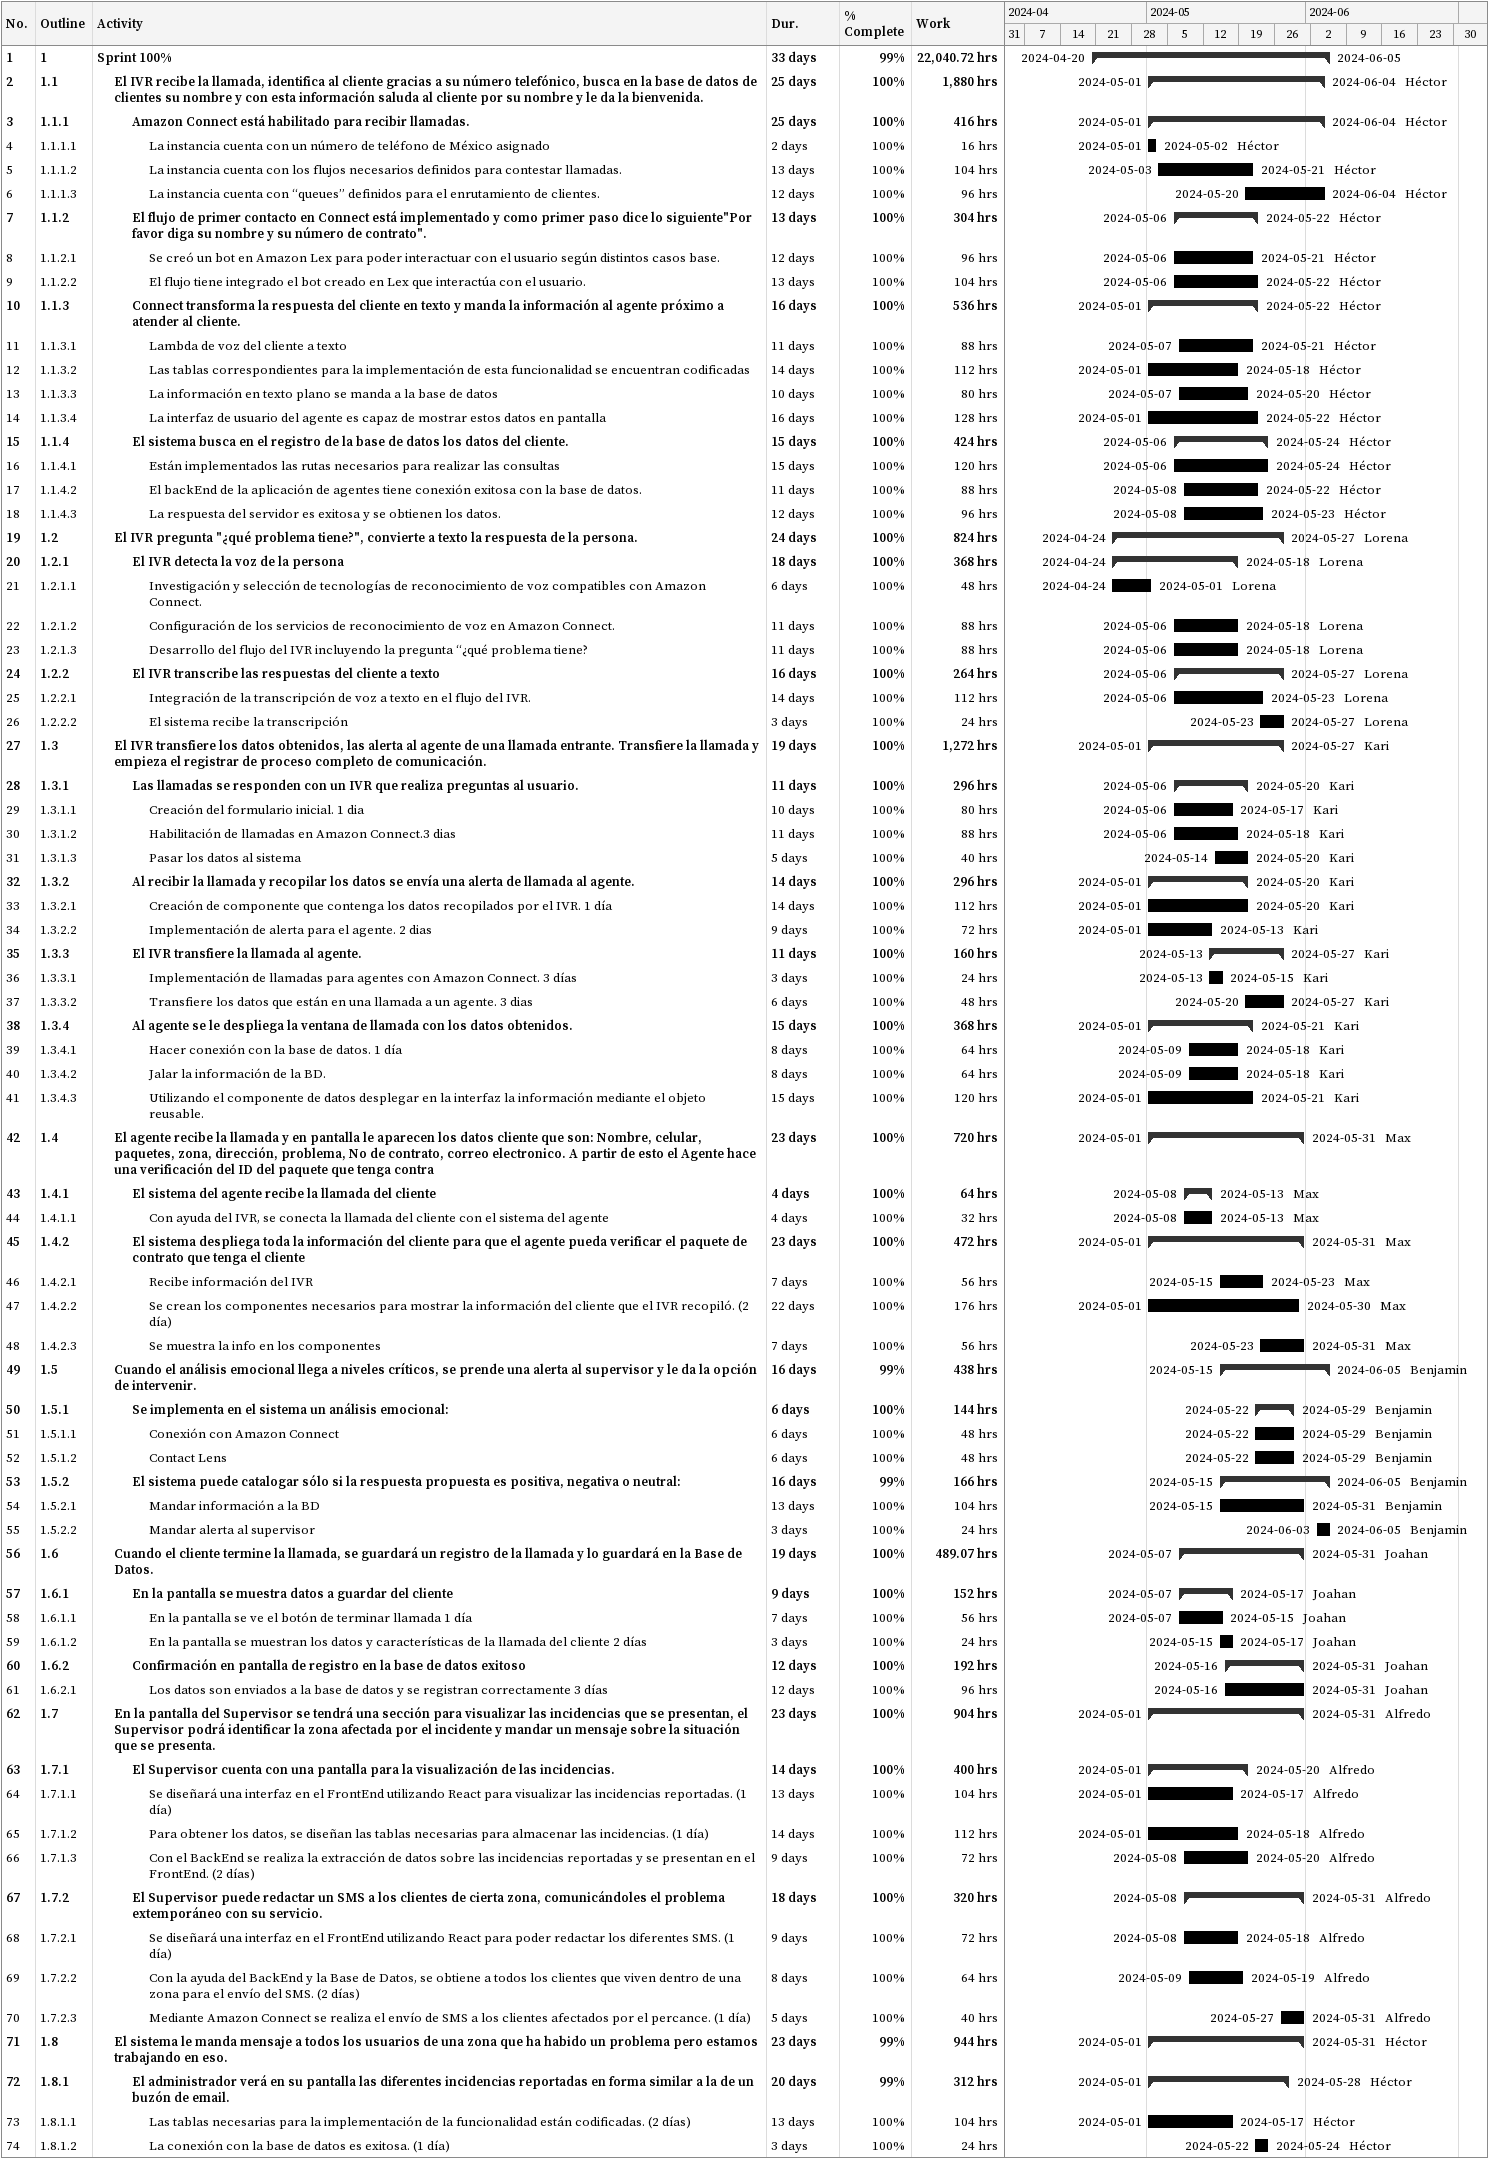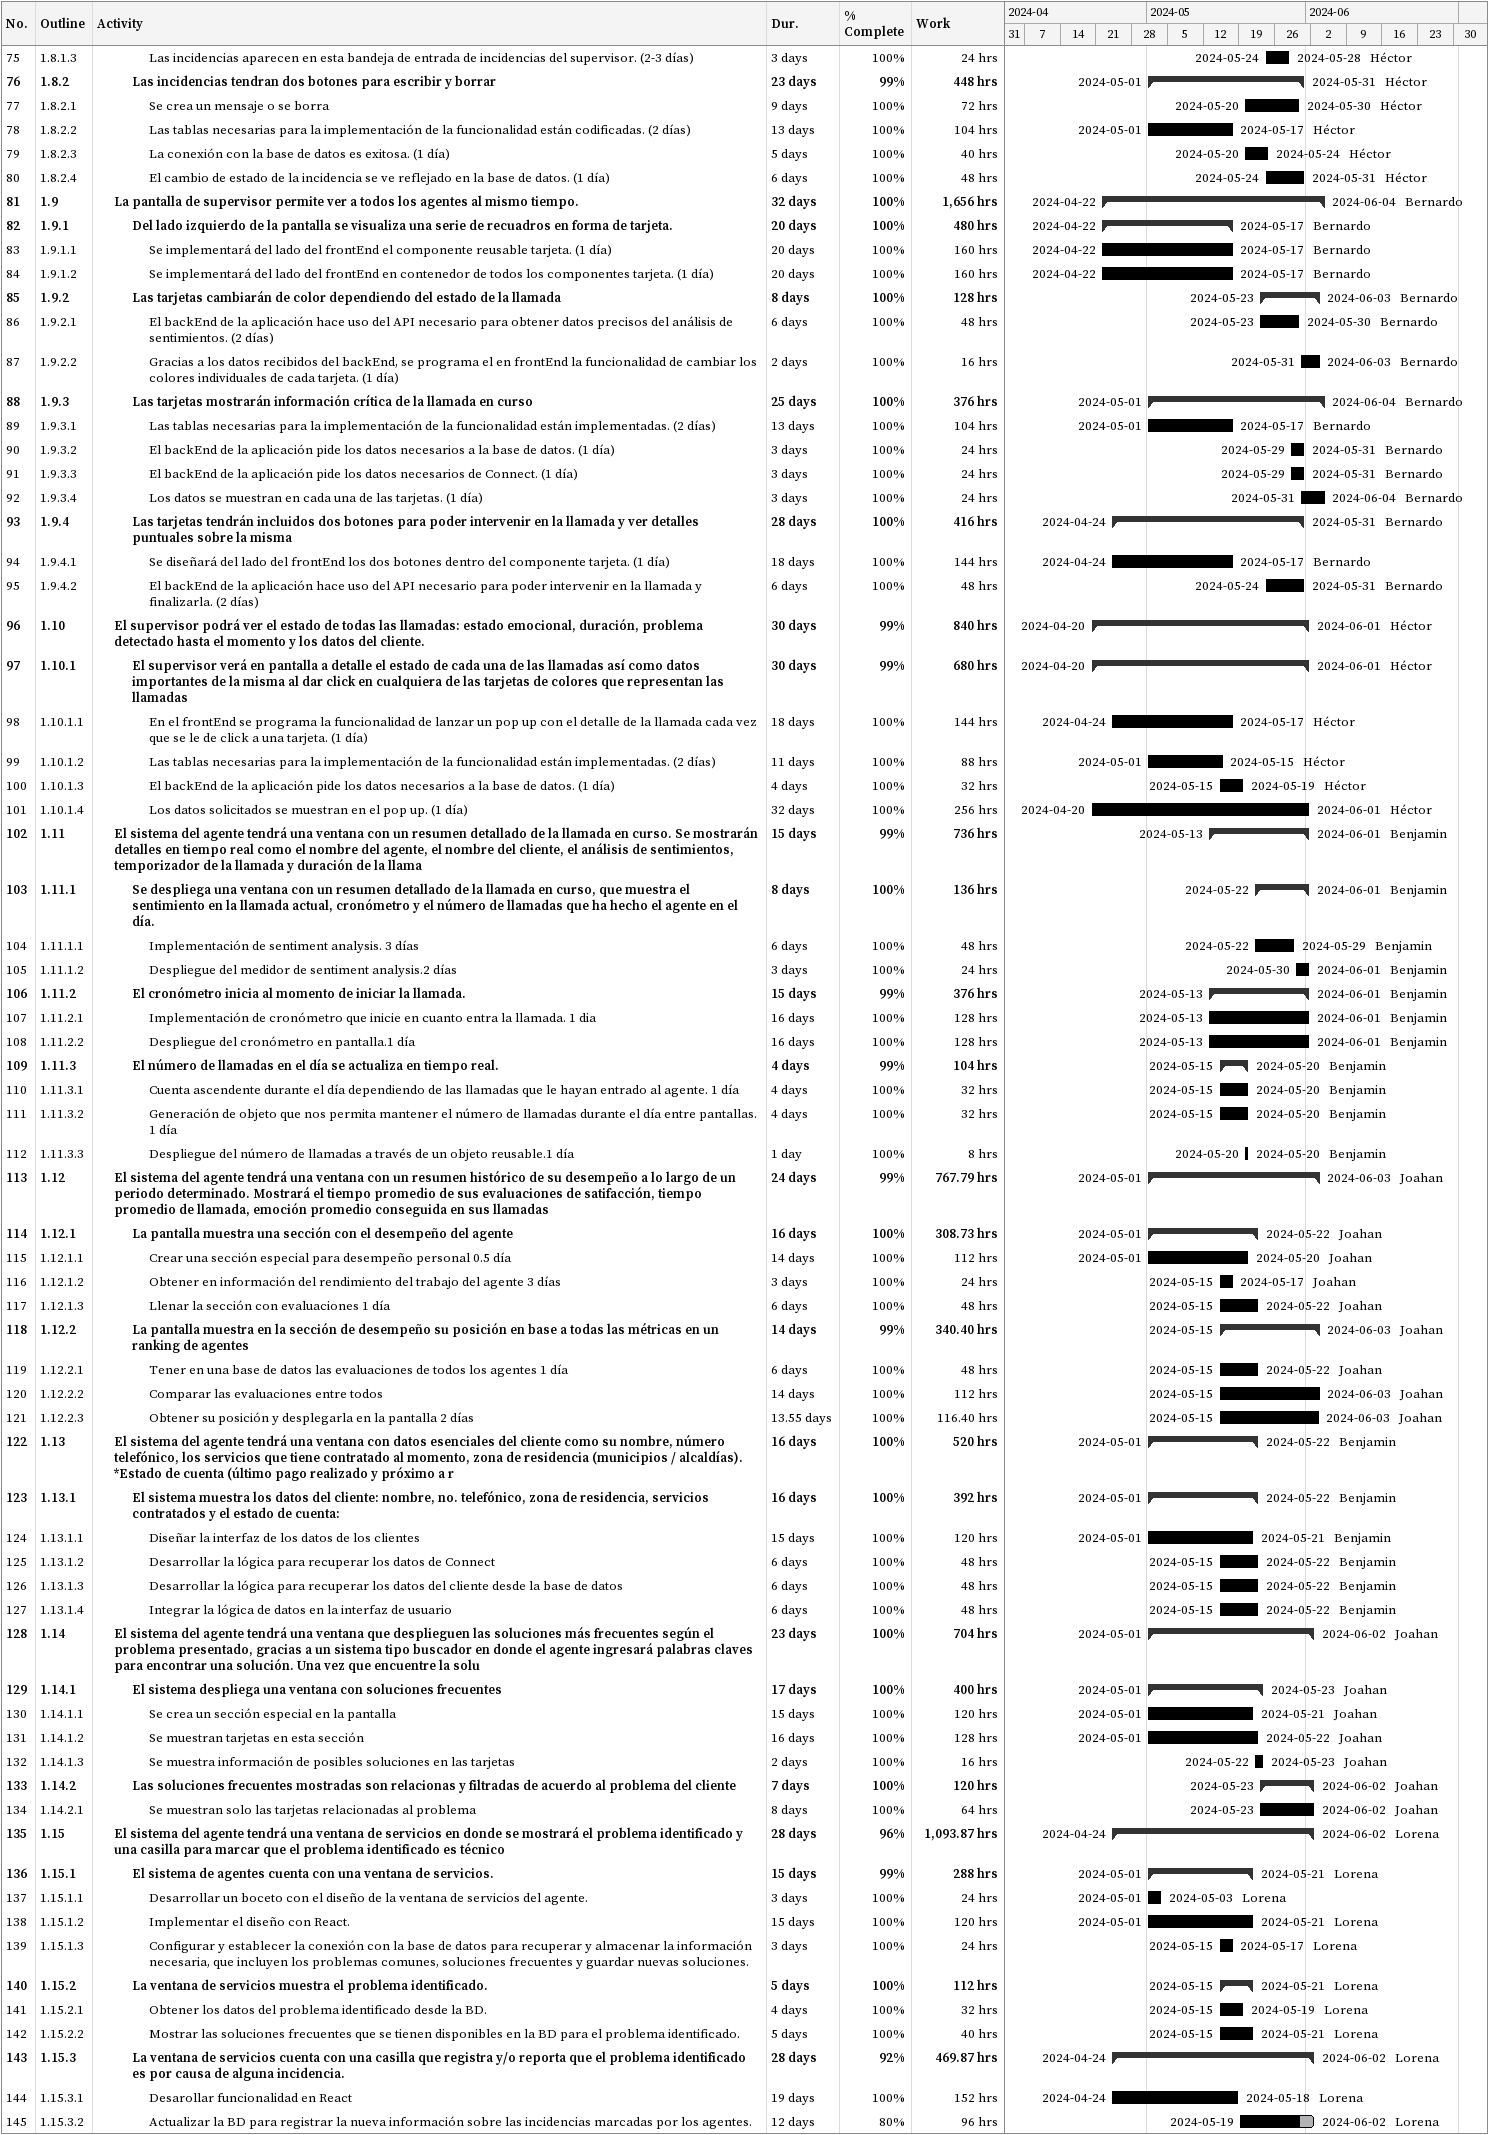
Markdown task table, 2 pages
| ID | WBS | Task | Duration | Start | Finish | Resources | % complete | Work (h) |
|---|---|---|---|---|---|---|---|---|
| 1 | 1 | **Sprint 100%** | 33d | 2024-04-20 | 2024-06-05 |  | 99 | 22040.72 |
| 2 | 1.1 | **El IVR recibe la llamada, identifica al cliente gracias a su número telefónico, busca en la base de datos de clientes su nombre y con esta información saluda al cliente por su nombre y le da la bienvenida.** | 25d | 2024-05-01 | 2024-06-04 | Héctor | 100 | 1880 |
| 3 | 1.1.1 | **Amazon Connect está habilitado para recibir llamadas.** | 25d | 2024-05-01 | 2024-06-04 | Héctor | 100 | 416 |
| 4 | 1.1.1.1 | La instancia cuenta con un número de teléfono de México asignado | 2d | 2024-05-01 | 2024-05-02 | Héctor | 100 | 16 |
| 5 | 1.1.1.2 | La instancia cuenta con los flujos necesarios definidos para contestar llamadas. | 13d | 2024-05-03 | 2024-05-21 | Héctor | 100 | 104 |
| 6 | 1.1.1.3 | La instancia cuenta con “queues” definidos para el enrutamiento de clientes. | 12d | 2024-05-20 | 2024-06-04 | Héctor | 100 | 96 |
| 7 | 1.1.2 | **El flujo de primer contacto en Connect está implementado y como primer paso dice lo siguiente"Por favor diga su nombre y su número de contrato".** | 13d | 2024-05-06 | 2024-05-22 | Héctor | 100 | 304 |
| 8 | 1.1.2.1 | Se creó un bot en Amazon Lex para poder interactuar con el usuario según distintos casos base. | 12d | 2024-05-06 | 2024-05-21 | Héctor | 100 | 96 |
| 9 | 1.1.2.2 | El flujo tiene integrado el bot creado en Lex que interactúa con el usuario. | 13d | 2024-05-06 | 2024-05-22 | Héctor | 100 | 104 |
| 10 | 1.1.3 | **Connect transforma la respuesta del cliente en texto y manda la información al agente próximo a atender al cliente.** | 16d | 2024-05-01 | 2024-05-22 | Héctor | 100 | 536 |
| 11 | 1.1.3.1 | Lambda de voz del cliente a texto | 11d | 2024-05-07 | 2024-05-21 | Héctor | 100 | 88 |
| 12 | 1.1.3.2 | Las tablas correspondientes para la implementación de esta funcionalidad se encuentran codificadas | 14d | 2024-05-01 | 2024-05-18 | Héctor | 100 | 112 |
| 13 | 1.1.3.3 | La información en texto plano se manda a la base de datos | 10d | 2024-05-07 | 2024-05-20 | Héctor | 100 | 80 |
| 14 | 1.1.3.4 | La interfaz de usuario del agente es capaz de mostrar estos datos en pantalla | 16d | 2024-05-01 | 2024-05-22 | Héctor | 100 | 128 |
| 15 | 1.1.4 | **El sistema busca en el registro de la base de datos los datos del cliente.** | 15d | 2024-05-06 | 2024-05-24 | Héctor | 100 | 424 |
| 16 | 1.1.4.1 | Están implementados las rutas necesarios para realizar las consultas | 15d | 2024-05-06 | 2024-05-24 | Héctor | 100 | 120 |
| 17 | 1.1.4.2 | El backEnd de la aplicación de agentes tiene conexión exitosa con la base de datos. | 11d | 2024-05-08 | 2024-05-22 | Héctor | 100 | 88 |
| 18 | 1.1.4.3 | La respuesta del servidor es exitosa y se obtienen los datos. | 12d | 2024-05-08 | 2024-05-23 | Héctor | 100 | 96 |
| 19 | 1.2 | **El IVR pregunta "¿qué problema tiene?", convierte a texto la respuesta de la persona.** | 24d | 2024-04-24 | 2024-05-27 | Lorena | 100 | 824 |
| 20 | 1.2.1 | **El IVR detecta la voz de la persona** | 18d | 2024-04-24 | 2024-05-18 | Lorena | 100 | 368 |
| 21 | 1.2.1.1 | Investigación y selección de tecnologías de reconocimiento de voz compatibles con Amazon Connect. | 6d | 2024-04-24 | 2024-05-01 | Lorena | 100 | 48 |
| 22 | 1.2.1.2 | Configuración de los servicios de reconocimiento de voz en Amazon Connect. | 11d | 2024-05-06 | 2024-05-18 | Lorena | 100 | 88 |
| 23 | 1.2.1.3 | Desarrollo del flujo del IVR incluyendo la pregunta “¿qué problema tiene? | 11d | 2024-05-06 | 2024-05-18 | Lorena | 100 | 88 |
| 24 | 1.2.2 | **El IVR transcribe las respuestas del cliente a texto** | 16d | 2024-05-06 | 2024-05-27 | Lorena | 100 | 264 |
| 25 | 1.2.2.1 | Integración de la transcripción de voz a texto en el flujo del IVR. | 14d | 2024-05-06 | 2024-05-23 | Lorena | 100 | 112 |
| 26 | 1.2.2.2 | El sistema recibe la transcripción | 3d | 2024-05-23 | 2024-05-27 | Lorena | 100 | 24 |
| 27 | 1.3 | **El IVR transfiere los datos obtenidos, las alerta al agente de una llamada entrante. Transfiere la llamada y empieza el registrar de proceso completo de comunicación.** | 19d | 2024-05-01 | 2024-05-27 | Kari | 100 | 1272 |
| 28 | 1.3.1 | **Las llamadas se responden con un IVR que realiza preguntas al usuario.** | 11d | 2024-05-06 | 2024-05-20 | Kari | 100 | 296 |
| 29 | 1.3.1.1 | Creación del formulario inicial. 1 dia | 10d | 2024-05-06 | 2024-05-17 | Kari | 100 | 80 |
| 30 | 1.3.1.2 | Habilitación de llamadas en Amazon Connect.3 dias | 11d | 2024-05-06 | 2024-05-18 | Kari | 100 | 88 |
| 31 | 1.3.1.3 | Pasar los datos al sistema | 5d | 2024-05-14 | 2024-05-20 | Kari | 100 | 40 |
| 32 | 1.3.2 | **Al recibir la llamada y recopilar los datos se envía una alerta de llamada al agente.** | 14d | 2024-05-01 | 2024-05-20 | Kari | 100 | 296 |
| 33 | 1.3.2.1 | Creación de componente que contenga los datos recopilados por el IVR. 1 día | 14d | 2024-05-01 | 2024-05-20 | Kari | 100 | 112 |
| 34 | 1.3.2.2 | Implementación de alerta para el agente. 2 dias | 9d | 2024-05-01 | 2024-05-13 | Kari | 100 | 72 |
| 35 | 1.3.3 | **El IVR transfiere la llamada al agente.** | 11d | 2024-05-13 | 2024-05-27 | Kari | 100 | 160 |
| 36 | 1.3.3.1 | Implementación de llamadas para agentes con Amazon Connect. 3 días | 3d | 2024-05-13 | 2024-05-15 | Kari | 100 | 24 |
| 37 | 1.3.3.2 | Transfiere los datos que están en una llamada a un agente. 3 dias | 6d | 2024-05-20 | 2024-05-27 | Kari | 100 | 48 |
| 38 | 1.3.4 | **Al agente se le despliega la ventana de llamada con los datos obtenidos.** | 15d | 2024-05-01 | 2024-05-21 | Kari | 100 | 368 |
| 39 | 1.3.4.1 | Hacer conexión con la base de datos. 1 día | 8d | 2024-05-09 | 2024-05-18 | Kari | 100 | 64 |
| 40 | 1.3.4.2 | Jalar la información de la BD. | 8d | 2024-05-09 | 2024-05-18 | Kari | 100 | 64 |
| 41 | 1.3.4.3 | Utilizando el componente de datos desplegar en la interfaz la información mediante el objeto reusable. | 15d | 2024-05-01 | 2024-05-21 | Kari | 100 | 120 |
| 42 | 1.4 | **El agente recibe la llamada y en pantalla le aparecen los datos cliente que son: Nombre, celular, paquetes, zona, dirección, problema, No de contrato, correo electronico. A partir de esto el Agente hace una verificación del ID del paquete que tenga contra** | 23d | 2024-05-01 | 2024-05-31 | Max | 100 | 720 |
| 43 | 1.4.1 | **El sistema del agente recibe la llamada del cliente** | 4d | 2024-05-08 | 2024-05-13 | Max | 100 | 64 |
| 44 | 1.4.1.1 | Con ayuda del IVR, se conecta la llamada del cliente con el sistema del agente | 4d | 2024-05-08 | 2024-05-13 | Max | 100 | 32 |
| 45 | 1.4.2 | **El sistema despliega toda la información del cliente para que el agente pueda verificar el paquete de contrato que tenga el cliente** | 23d | 2024-05-01 | 2024-05-31 | Max | 100 | 472 |
| 46 | 1.4.2.1 | Recibe información del IVR | 7d | 2024-05-15 | 2024-05-23 | Max | 100 | 56 |
| 47 | 1.4.2.2 | Se crean los componentes necesarios para mostrar la información del cliente que el IVR recopiló. (2 día) | 22d | 2024-05-01 | 2024-05-30 | Max | 100 | 176 |
| 48 | 1.4.2.3 | Se muestra la info en los componentes | 7d | 2024-05-23 | 2024-05-31 | Max | 100 | 56 |
| 49 | 1.5 | **Cuando el análisis emocional llega a niveles críticos, se prende una alerta al supervisor y le da la opción de intervenir.** | 16d | 2024-05-15 | 2024-06-05 | Benjamin | 99 | 438 |
| 50 | 1.5.1 | **Se implementa en el sistema un análisis emocional:** | 6d | 2024-05-22 | 2024-05-29 | Benjamin | 100 | 144 |
| 51 | 1.5.1.1 | Conexión con Amazon Connect | 6d | 2024-05-22 | 2024-05-29 | Benjamin | 100 | 48 |
| 52 | 1.5.1.2 | Contact Lens | 6d | 2024-05-22 | 2024-05-29 | Benjamin | 100 | 48 |
| 53 | 1.5.2 | **El sistema puede catalogar sólo si la respuesta propuesta es positiva, negativa o neutral:** | 16d | 2024-05-15 | 2024-06-05 | Benjamin | 99 | 166 |
| 54 | 1.5.2.1 | Mandar información a la BD | 13d | 2024-05-15 | 2024-05-31 | Benjamin | 100 | 104 |
| 55 | 1.5.2.2 | Mandar alerta al supervisor | 3d | 2024-06-03 | 2024-06-05 | Benjamin | 100 | 24 |
| 56 | 1.6 | **Cuando el cliente termine la llamada, se guardará un registro de la llamada y lo guardará en la Base de Datos.** | 19d | 2024-05-07 | 2024-05-31 | Joahan | 100 | 489.07 |
| 57 | 1.6.1 | **En la pantalla se muestra datos a guardar del cliente** | 9d | 2024-05-07 | 2024-05-17 | Joahan | 100 | 152 |
| 58 | 1.6.1.1 | En la pantalla se ve el botón de terminar llamada 1 día | 7d | 2024-05-07 | 2024-05-15 | Joahan | 100 | 56 |
| 59 | 1.6.1.2 | En la pantalla se muestran los datos y características de la llamada del cliente 2 días | 3d | 2024-05-15 | 2024-05-17 | Joahan | 100 | 24 |
| 60 | 1.6.2 | **Confirmación en pantalla de registro en la base de datos exitoso** | 12d | 2024-05-16 | 2024-05-31 | Joahan | 100 | 192 |
| 61 | 1.6.2.1 | Los datos son enviados a la base de datos y se registran correctamente 3 días | 12d | 2024-05-16 | 2024-05-31 | Joahan | 100 | 96 |
| 62 | 1.7 | **En la pantalla del Supervisor se tendrá una sección para visualizar las incidencias que se presentan, el Supervisor podrá identificar la zona afectada por el incidente y mandar un mensaje sobre la situación que se presenta.** | 23d | 2024-05-01 | 2024-05-31 | Alfredo | 100 | 904 |
| 63 | 1.7.1 | **El Supervisor cuenta con una pantalla para la visualización de las incidencias.** | 14d | 2024-05-01 | 2024-05-20 | Alfredo | 100 | 400 |
| 64 | 1.7.1.1 | Se diseñará una interfaz en el FrontEnd utilizando React para visualizar las incidencias reportadas. (1 día) | 13d | 2024-05-01 | 2024-05-17 | Alfredo | 100 | 104 |
| 65 | 1.7.1.2 | Para obtener los datos, se diseñan las tablas necesarias para almacenar las incidencias. (1 día) | 14d | 2024-05-01 | 2024-05-18 | Alfredo | 100 | 112 |
| 66 | 1.7.1.3 | Con el BackEnd se realiza la extracción de datos sobre las incidencias reportadas y se presentan en el FrontEnd. (2 días) | 9d | 2024-05-08 | 2024-05-20 | Alfredo | 100 | 72 |
| 67 | 1.7.2 | **El Supervisor puede redactar un SMS a los clientes de cierta zona, comunicándoles el problema extemporáneo con su servicio.** | 18d | 2024-05-08 | 2024-05-31 | Alfredo | 100 | 320 |
| 68 | 1.7.2.1 | Se diseñará una interfaz en el FrontEnd utilizando React para poder redactar los diferentes SMS. (1 día) | 9d | 2024-05-08 | 2024-05-18 | Alfredo | 100 | 72 |
| 69 | 1.7.2.2 | Con la ayuda del BackEnd y la Base de Datos, se obtiene a todos los clientes que viven dentro de una zona para el envío del SMS. (2 días) | 8d | 2024-05-09 | 2024-05-19 | Alfredo | 100 | 64 |
| 70 | 1.7.2.3 | Mediante Amazon Connect se realiza el envío de SMS a los clientes afectados por el percance. (1 día) | 5d | 2024-05-27 | 2024-05-31 | Alfredo | 100 | 40 |
| 71 | 1.8 | **El sistema le manda mensaje a todos los usuarios de una zona que ha habido un problema pero estamos trabajando en eso.** | 23d | 2024-05-01 | 2024-05-31 | Héctor | 99 | 944 |
| 72 | 1.8.1 | **El administrador verá en su pantalla las diferentes incidencias reportadas en forma similar a la de un buzón de email.** | 20d | 2024-05-01 | 2024-05-28 | Héctor | 99 | 312 |
| 73 | 1.8.1.1 | Las tablas necesarias para la implementación de la funcionalidad están codificadas. (2 días) | 13d | 2024-05-01 | 2024-05-17 | Héctor | 100 | 104 |
| 74 | 1.8.1.2 | La conexión con la base de datos es exitosa. (1 día) | 3d | 2024-05-22 | 2024-05-24 | Héctor | 100 | 24 |
| 75 | 1.8.1.3 | Las incidencias aparecen en esta bandeja de entrada de incidencias del supervisor. (2-3 días) | 3d | 2024-05-24 | 2024-05-28 | Héctor | 100 | 24 |
| 76 | 1.8.2 | **Las incidencias tendran dos botones para escribir y borrar** | 23d | 2024-05-01 | 2024-05-31 | Héctor | 99 | 448 |
| 77 | 1.8.2.1 | Se crea un mensaje o se borra | 9d | 2024-05-20 | 2024-05-30 | Héctor | 100 | 72 |
| 78 | 1.8.2.2 | Las tablas necesarias para la implementación de la funcionalidad están codificadas. (2 días) | 13d | 2024-05-01 | 2024-05-17 | Héctor | 100 | 104 |
| 79 | 1.8.2.3 | La conexión con la base de datos es exitosa. (1 día) | 5d | 2024-05-20 | 2024-05-24 | Héctor | 100 | 40 |
| 80 | 1.8.2.4 | El cambio de estado de la incidencia se ve reflejado en la base de datos. (1 día) | 6d | 2024-05-24 | 2024-05-31 | Héctor | 100 | 48 |
| 81 | 1.9 | **La pantalla de supervisor permite ver a todos los agentes al mismo tiempo.** | 32d | 2024-04-22 | 2024-06-04 | Bernardo | 100 | 1656 |
| 82 | 1.9.1 | **Del lado izquierdo de la pantalla se visualiza una serie de recuadros en forma de tarjeta.** | 20d | 2024-04-22 | 2024-05-17 | Bernardo | 100 | 480 |
| 83 | 1.9.1.1 | Se implementará del lado del frontEnd el componente reusable tarjeta. (1 día) | 20d | 2024-04-22 | 2024-05-17 | Bernardo | 100 | 160 |
| 84 | 1.9.1.2 | Se implementará del lado del frontEnd en contenedor de todos los componentes tarjeta. (1 día) | 20d | 2024-04-22 | 2024-05-17 | Bernardo | 100 | 160 |
| 85 | 1.9.2 | **Las tarjetas cambiarán de color dependiendo del estado de la llamada** | 8d | 2024-05-23 | 2024-06-03 | Bernardo | 100 | 128 |
| 86 | 1.9.2.1 | El backEnd de la aplicación hace uso del API necesario para obtener datos precisos del análisis de sentimientos. (2 días) | 6d | 2024-05-23 | 2024-05-30 | Bernardo | 100 | 48 |
| 87 | 1.9.2.2 | Gracias a los datos recibidos del backEnd, se programa el en frontEnd la funcionalidad de cambiar los colores individuales de cada tarjeta. (1 día) | 2d | 2024-05-31 | 2024-06-03 | Bernardo | 100 | 16 |
| 88 | 1.9.3 | **Las tarjetas mostrarán información crítica de la llamada en curso** | 25d | 2024-05-01 | 2024-06-04 | Bernardo | 100 | 376 |
| 89 | 1.9.3.1 | Las tablas necesarias para la implementación de la funcionalidad están implementadas. (2 días) | 13d | 2024-05-01 | 2024-05-17 | Bernardo | 100 | 104 |
| 90 | 1.9.3.2 | El backEnd de la aplicación pide los datos necesarios a la base de datos. (1 día) | 3d | 2024-05-29 | 2024-05-31 | Bernardo | 100 | 24 |
| 91 | 1.9.3.3 | El backEnd de la aplicación pide los datos necesarios de Connect. (1 día) | 3d | 2024-05-29 | 2024-05-31 | Bernardo | 100 | 24 |
| 92 | 1.9.3.4 | Los datos se muestran en cada una de las tarjetas. (1 día) | 3d | 2024-05-31 | 2024-06-04 | Bernardo | 100 | 24 |
| 93 | 1.9.4 | **Las tarjetas tendrán incluidos dos botones para poder intervenir en la llamada y ver detalles puntuales sobre la misma** | 28d | 2024-04-24 | 2024-05-31 | Bernardo | 100 | 416 |
| 94 | 1.9.4.1 | Se diseñará del lado del frontEnd los dos botones dentro del componente tarjeta. (1 día) | 18d | 2024-04-24 | 2024-05-17 | Bernardo | 100 | 144 |
| 95 | 1.9.4.2 | El backEnd de la aplicación hace uso del API necesario para poder intervenir en la llamada y finalizarla. (2 días) | 6d | 2024-05-24 | 2024-05-31 | Bernardo | 100 | 48 |
| 96 | 1.10 | **El supervisor podrá ver el estado de todas las llamadas: estado emocional, duración, problema detectado hasta el momento y los datos del cliente.** | 30d | 2024-04-20 | 2024-06-01 | Héctor | 99 | 840 |
| 97 | 1.10.1 | **El supervisor verá en pantalla a detalle el estado de cada una de las llamadas así como datos importantes de la misma al dar click en cualquiera de las tarjetas de colores que representan las llamadas** | 30d | 2024-04-20 | 2024-06-01 | Héctor | 99 | 680 |
| 98 | 1.10.1.1 | En el frontEnd se programa la funcionalidad de lanzar un pop up con el detalle de la llamada cada vez que se le de click a una tarjeta. (1 día) | 18d | 2024-04-24 | 2024-05-17 | Héctor | 100 | 144 |
| 99 | 1.10.1.2 | Las tablas necesarias para la implementación de la funcionalidad están implementadas. (2 días) | 11d | 2024-05-01 | 2024-05-15 | Héctor | 100 | 88 |
| 100 | 1.10.1.3 | El backEnd de la aplicación pide los datos necesarios a la base de datos. (1 día) | 4d | 2024-05-15 | 2024-05-19 | Héctor | 100 | 32 |
| 101 | 1.10.1.4 | Los datos solicitados se muestran en el pop up. (1 día) | 32d | 2024-04-20 | 2024-06-01 | Héctor | 100 | 256 |
| 102 | 1.11 | **El sistema del agente tendrá una ventana con un resumen detallado de la llamada en curso. Se mostrarán detalles en tiempo real como el nombre del agente, el nombre del cliente, el análisis de sentimientos, temporizador de la llamada y duración de la llama** | 15d | 2024-05-13 | 2024-06-01 | Benjamin | 99 | 736 |
| 103 | 1.11.1 | **Se despliega una ventana con un resumen detallado de la llamada en curso, que muestra el sentimiento en la llamada actual, cronómetro y el número de llamadas que ha hecho el agente en el día.** | 8d | 2024-05-22 | 2024-06-01 | Benjamin | 100 | 136 |
| 104 | 1.11.1.1 | Implementación de sentiment analysis. 3 días | 6d | 2024-05-22 | 2024-05-29 | Benjamin | 100 | 48 |
| 105 | 1.11.1.2 | Despliegue del medidor de sentiment analysis.2 días | 3d | 2024-05-30 | 2024-06-01 | Benjamin | 100 | 24 |
| 106 | 1.11.2 | **El cronómetro inicia al momento de iniciar la llamada.** | 15d | 2024-05-13 | 2024-06-01 | Benjamin | 99 | 376 |
| 107 | 1.11.2.1 | Implementación de cronómetro que inicie en cuanto entra la llamada. 1 dia | 16d | 2024-05-13 | 2024-06-01 | Benjamin | 100 | 128 |
| 108 | 1.11.2.2 | Despliegue del cronómetro en pantalla.1 día | 16d | 2024-05-13 | 2024-06-01 | Benjamin | 100 | 128 |
| 109 | 1.11.3 | **El número de llamadas en el día se actualiza en tiempo real.** | 4d | 2024-05-15 | 2024-05-20 | Benjamin | 99 | 104 |
| 110 | 1.11.3.1 | Cuenta ascendente durante el día dependiendo de las llamadas que le hayan entrado al agente. 1 día | 4d | 2024-05-15 | 2024-05-20 | Benjamin | 100 | 32 |
| 111 | 1.11.3.2 | Generación de objeto que nos permita mantener el número de llamadas durante el día entre pantallas. 1 día | 4d | 2024-05-15 | 2024-05-20 | Benjamin | 100 | 32 |
| 112 | 1.11.3.3 | Despliegue del número de llamadas a través de un objeto reusable.1 día | 1d | 2024-05-20 | 2024-05-20 | Benjamin | 100 | 8 |
| 113 | 1.12 | **El sistema del agente tendrá una ventana con un resumen histórico de su desempeño a lo largo de un periodo determinado. Mostrará el tiempo promedio de sus evaluaciones de satifacción, tiempo promedio de llamada, emoción promedio conseguida en sus llamadas** | 24d | 2024-05-01 | 2024-06-03 | Joahan | 99 | 767.79 |
| 114 | 1.12.1 | **La pantalla muestra una sección con el desempeño del agente** | 16d | 2024-05-01 | 2024-05-22 | Joahan | 100 | 308.73 |
| 115 | 1.12.1.1 | Crear una sección especial para desempeño personal 0.5 día | 14d | 2024-05-01 | 2024-05-20 | Joahan | 100 | 112 |
| 116 | 1.12.1.2 | Obtener en información del rendimiento del trabajo del agente 3 días | 3d | 2024-05-15 | 2024-05-17 | Joahan | 100 | 24 |
| 117 | 1.12.1.3 | Llenar la sección con evaluaciones 1 día | 6d | 2024-05-15 | 2024-05-22 | Joahan | 100 | 48 |
| 118 | 1.12.2 | **La pantalla muestra en la sección de desempeño su posición en base a todas las métricas en un ranking de agentes** | 14d | 2024-05-15 | 2024-06-03 | Joahan | 99 | 340.40 |
| 119 | 1.12.2.1 | Tener en una base de datos las evaluaciones de todos los agentes 1 día | 6d | 2024-05-15 | 2024-05-22 | Joahan | 100 | 48 |
| 120 | 1.12.2.2 | Comparar las evaluaciones entre todos | 14d | 2024-05-15 | 2024-06-03 | Joahan | 100 | 112 |
| 121 | 1.12.2.3 | Obtener su posición y desplegarla en la pantalla 2 días | 13.55d | 2024-05-15 | 2024-06-03 | Joahan | 100 | 116.40 |
| 122 | 1.13 | **El sistema del agente tendrá una ventana con datos esenciales del cliente como su nombre, número telefónico, los servicios que tiene contratado al momento, zona de residencia (municipios / alcaldías). *Estado de cuenta (último pago realizado y próximo a r** | 16d | 2024-05-01 | 2024-05-22 | Benjamin | 100 | 520 |
| 123 | 1.13.1 | **El sistema muestra los datos del cliente: nombre, no. telefónico, zona de residencia, servicios contratados y el estado de cuenta:** | 16d | 2024-05-01 | 2024-05-22 | Benjamin | 100 | 392 |
| 124 | 1.13.1.1 | Diseñar la interfaz de los datos de los clientes | 15d | 2024-05-01 | 2024-05-21 | Benjamin | 100 | 120 |
| 125 | 1.13.1.2 | Desarrollar la lógica para recuperar los datos de Connect | 6d | 2024-05-15 | 2024-05-22 | Benjamin | 100 | 48 |
| 126 | 1.13.1.3 | Desarrollar la lógica para recuperar los datos del cliente desde la base de datos | 6d | 2024-05-15 | 2024-05-22 | Benjamin | 100 | 48 |
| 127 | 1.13.1.4 | Integrar la lógica de datos en la interfaz de usuario | 6d | 2024-05-15 | 2024-05-22 | Benjamin | 100 | 48 |
| 128 | 1.14 | **El sistema del agente tendrá una ventana que desplieguen las soluciones más frecuentes según el problema presentado, gracias a un sistema tipo buscador en donde el agente ingresará palabras claves para encontrar una solución. Una vez que encuentre la solu** | 23d | 2024-05-01 | 2024-06-02 | Joahan | 100 | 704 |
| 129 | 1.14.1 | **El sistema despliega una ventana con soluciones frecuentes** | 17d | 2024-05-01 | 2024-05-23 | Joahan | 100 | 400 |
| 130 | 1.14.1.1 | Se crea un sección especial en la pantalla | 15d | 2024-05-01 | 2024-05-21 | Joahan | 100 | 120 |
| 131 | 1.14.1.2 | Se muestran tarjetas en esta sección | 16d | 2024-05-01 | 2024-05-22 | Joahan | 100 | 128 |
| 132 | 1.14.1.3 | Se muestra información de posibles soluciones en las tarjetas | 2d | 2024-05-22 | 2024-05-23 | Joahan | 100 | 16 |
| 133 | 1.14.2 | **Las soluciones frecuentes mostradas son relacionas y filtradas de acuerdo al problema del cliente** | 7d | 2024-05-23 | 2024-06-02 | Joahan | 100 | 120 |
| 134 | 1.14.2.1 | Se muestran solo las tarjetas relacionadas al problema | 8d | 2024-05-23 | 2024-06-02 | Joahan | 100 | 64 |
| 135 | 1.15 | **El sistema del agente tendrá una ventana de servicios en donde se mostrará el problema identificado y una casilla para marcar que el problema identificado es técnico** | 28d | 2024-04-24 | 2024-06-02 | Lorena | 96 | 1093.87 |
| 136 | 1.15.1 | **El sistema de agentes cuenta con una ventana de servicios.** | 15d | 2024-05-01 | 2024-05-21 | Lorena | 99 | 288 |
| 137 | 1.15.1.1 | Desarrollar un boceto con el diseño de la ventana de servicios del agente. | 3d | 2024-05-01 | 2024-05-03 | Lorena | 100 | 24 |
| 138 | 1.15.1.2 | Implementar el diseño con React. | 15d | 2024-05-01 | 2024-05-21 | Lorena | 100 | 120 |
| 139 | 1.15.1.3 | Configurar y establecer la conexión con la base de datos para recuperar y almacenar la información necesaria, que incluyen los problemas comunes, soluciones frecuentes y guardar nuevas soluciones. | 3d | 2024-05-15 | 2024-05-17 | Lorena | 100 | 24 |
| 140 | 1.15.2 | **La ventana de servicios muestra el problema identificado.** | 5d | 2024-05-15 | 2024-05-21 | Lorena | 100 | 112 |
| 141 | 1.15.2.1 | Obtener los datos del problema identificado desde la BD. | 4d | 2024-05-15 | 2024-05-19 | Lorena | 100 | 32 |
| 142 | 1.15.2.2 | Mostrar las soluciones frecuentes que se tienen disponibles en la BD para el problema identificado. | 5d | 2024-05-15 | 2024-05-21 | Lorena | 100 | 40 |
| 143 | 1.15.3 | **La ventana de servicios cuenta con una casilla que registra y/o reporta que el problema identificado es por causa de alguna incidencia.** | 28d | 2024-04-24 | 2024-06-02 | Lorena | 92 | 469.87 |
| 144 | 1.15.3.1 | Desarollar funcionalidad en React | 19d | 2024-04-24 | 2024-05-18 | Lorena | 100 | 152 |
| 145 | 1.15.3.2 | Actualizar la BD para registrar la nueva información sobre las incidencias marcadas por los agentes. | 12d | 2024-05-19 | 2024-06-02 | Lorena | 80 | 96 |
